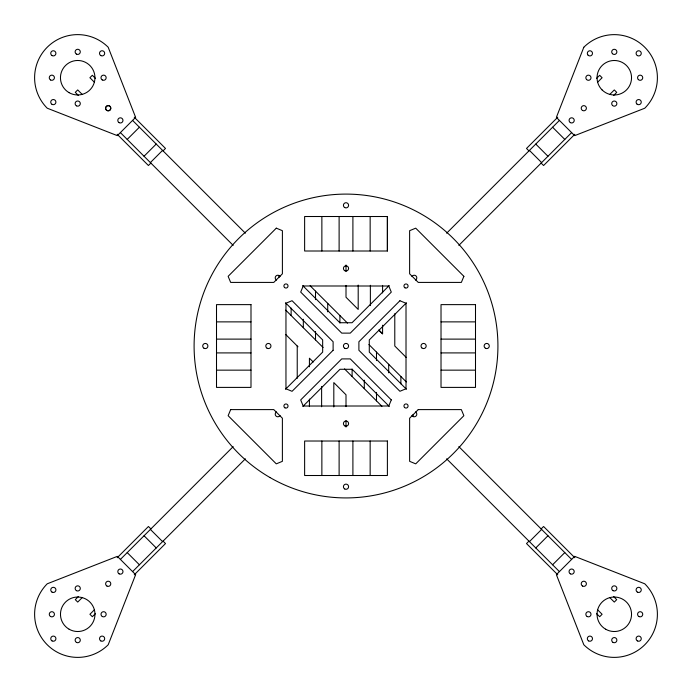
<?xml version="1.0" encoding="UTF-8"?>
<svg xmlns="http://www.w3.org/2000/svg" width="692" height="692" viewBox="0 0 692 692"><rect width="100%" height="100%" fill="white"/><g stroke="black" fill="none" stroke-linecap="round" stroke-linejoin="round"><path stroke-width="1.04" d="M387.39 251.006L387.39 216.518L304.627 216.51L304.627 251.006L387.39 251.006L387.39 216.51M127.207 139.412L139.403 127.224M144.04 156.245L156.228 144.048M150.372 162.577L162.568 150.389M150.865 163.07L148.425 165.509L117.182 134.265M163.053 150.873L165.492 148.443L134.248 117.199M78.334 596.599L75.281 599.644L77.72 602.083L82.296 597.516M117.199 557.735L148.443 526.491L150.882 528.93M285.485 389.293L322.671 352.107L322.662 339.91L285.485 302.767M389.224 285.536L352.046 322.732L339.85 322.732L302.698 285.554M557.752 117.207L526.508 148.451L528.947 150.891M596.616 78.343L599.661 75.298L602.101 77.738L597.525 82.313M120.399 559.413L233.178 446.625M446.643 233.195L559.421 120.408M94.484 609.704L89.917 614.28L92.356 616.719L95.401 613.666M132.587 571.601L245.375 458.822M458.839 245.383L571.618 132.605M609.721 94.501L614.288 89.934L616.728 92.365L613.683 95.418M134.265 574.801L165.509 543.557L163.07 541.127M406.472 302.767L369.286 339.91L369.286 352.107L406.472 389.293M574.818 134.283L543.575 165.526L541.135 163.087M302.811 406.463L339.971 369.286L352.159 369.286L389.337 406.481M528.947 541.127L526.508 543.557L557.752 574.801M541.135 528.93L543.575 526.491L574.818 557.735M529.432 541.611L541.628 529.423M535.772 547.952L547.96 535.755M552.597 564.776L564.793 552.588M216.51 321.875L250.997 321.875M441.02 321.875L475.499 321.875M216.51 339.115L250.997 339.115M441.02 339.115L475.499 339.115M216.51 352.911L250.997 352.911M441.02 352.911L475.499 352.911M216.51 370.151L250.997 370.151M441.02 370.151L475.499 370.151M382.581 333.812L378.766 330.006L382.589 333.821L382.581 325.205M552.597 127.233L564.793 139.429M535.772 144.066L547.96 156.262M529.432 150.406L541.628 162.594M406.221 357.444L394.786 346.009L394.786 313.684M310.085 285.727L347.514 323.138M368.897 344.512L406.316 381.923M95.384 78.334L92.339 75.281L89.899 77.72L94.475 82.296M613.683 596.599L616.728 599.644L614.288 602.083L609.721 597.516M132.579 120.399L245.375 233.195M458.839 446.625L571.618 559.413M82.279 94.484L77.712 89.917L75.272 92.356L78.317 95.401M120.382 132.587L233.178 245.383M446.643 458.822L559.421 571.601M597.525 609.704L602.101 614.28L599.661 616.719L596.616 613.666M285.701 310.111L323.121 347.522M344.512 368.897L381.932 406.308M285.796 334.582L297.993 346.778M313.234 362.011L309.428 358.205L309.428 366.812M150.389 529.423L162.585 541.611M144.057 535.755L156.245 547.952M127.224 552.588L139.412 564.776M413.089 414.465L413.089 416.61M400.884 376.491L400.884 383.913M388.688 364.303L388.688 372.78M382.581 285.415L382.581 292.941M376.491 352.107L376.491 360.593M376.491 392.39L376.491 400.876M370.376 285.286L370.376 305.605M370.151 216.518L370.151 251.006M370.151 441.02L370.151 475.508M364.303 380.202L364.303 388.679M358.197 285.061L358.205 309.445L346.009 297.249L346.009 285.415M352.903 216.518L352.903 251.006M352.903 441.02L352.903 475.508M352.107 369.07L352.107 376.491M346.009 264.984L346.009 271.437M346.009 406.611L346.009 394.777L333.812 382.589L333.812 406.965M346.009 420.589L346.009 427.05M339.91 315.535L339.91 322.956M339.115 216.518L339.115 251.006M339.115 441.02L339.115 475.508M327.714 303.347L327.714 311.824M321.867 216.518L321.867 251.006M321.867 441.02L321.867 475.508M321.616 386.439L321.616 406.758M315.517 291.159L315.517 299.636M315.517 331.442L315.517 339.919M309.428 399.076L309.428 406.611M303.33 319.246L303.33 327.731M297.231 346.017L297.231 378.342M291.133 308.113L291.133 315.535M278.937 275.425L278.937 277.57M276.506 280.061A2.586 2.586 0 0 1 275.97 275.996A2.586 2.586 0 0 1 280.044 276.532M415.511 411.956A2.586 2.586 0 0 1 416.048 416.022A2.586 2.586 0 0 1 411.974 415.485M280.044 415.494A2.586 2.586 0 0 1 275.978 416.022A2.586 2.586 0 0 1 276.515 411.956M411.974 276.532A2.586 2.586 0 0 1 416.048 275.996A2.586 2.586 0 0 1 415.511 280.061M135.641 574.654L108.203 644.762A43.112 43.112 0 0 1 47.238 644.762A43.112 43.112 0 0 1 47.238 583.797L117.346 556.359L135.641 574.654M583.814 47.255L556.377 117.363L574.663 135.649L644.771 108.22A43.112 43.112 0 0 0 644.771 47.255A43.112 43.112 0 0 0 583.814 47.255M230.661 409.603L228.135 415.702L276.29 463.856L282.388 461.33L282.388 418.219L273.772 409.603L230.661 409.603M303.217 285.986L300.691 292.085L341.736 333.12L350.273 333.12L391.3 292.111L388.774 286.012L303.217 285.986M391.291 399.898L388.774 405.996L303.208 406.031L300.683 399.933L341.736 358.897L350.273 358.897L391.291 399.898M463.882 276.324L461.356 282.414L418.253 282.414L409.621 273.798L409.621 230.687L415.719 228.161L463.882 276.324M135.623 117.346L117.337 135.641L47.229 108.203A43.112 43.112 0 0 1 47.229 47.238A43.112 43.112 0 0 1 108.186 47.238L135.623 117.346M276.298 228.161L228.135 276.324L230.661 282.414L273.772 282.414L282.397 273.798L282.397 230.687L276.298 228.161M333.112 350.273L292.059 391.317L285.96 388.792L285.96 303.226L292.059 300.7L333.112 341.744L333.112 350.273M399.915 300.743L358.897 341.744L358.897 350.273L399.915 391.283L406.014 388.757L406.014 303.269L399.915 300.743M418.245 409.603L409.621 418.219L409.621 461.33L415.719 463.856L463.874 415.702L461.348 409.603L418.245 409.603M574.663 556.359L556.377 574.654L583.814 644.762A43.112 43.112 0 0 0 644.771 644.762A43.112 43.112 0 0 0 644.771 583.797L574.663 556.359M250.997 304.627L216.51 304.627L216.51 387.399L250.997 387.399L250.997 304.627M475.499 304.627L441.02 304.627L441.02 387.399L475.499 387.399L475.499 304.627M387.39 441.02L304.627 441.02L304.627 475.508L387.39 475.508L387.39 441.02M344.711 348.249A2.586 2.586 0 0 0 348.595 346.009A2.586 2.586 0 0 0 344.711 343.768A2.586 2.586 0 0 0 344.711 348.249M204.01 348.258A2.586 2.586 0 0 0 207.894 346.017A2.586 2.586 0 0 0 204.01 343.777A2.586 2.586 0 0 0 204.01 348.258M485.421 348.249A2.586 2.586 0 0 0 489.296 346.009A2.586 2.586 0 0 0 485.421 343.768A2.586 2.586 0 0 0 485.421 348.249M344.711 207.548A2.586 2.586 0 0 0 348.595 205.308A2.586 2.586 0 0 0 344.711 203.067A2.586 2.586 0 0 0 344.711 207.548M344.711 488.95A2.586 2.586 0 0 0 348.595 486.71A2.586 2.586 0 0 0 344.711 484.469A2.586 2.586 0 0 0 344.711 488.95M637.384 640.904A2.586 2.586 0 0 0 641.268 638.664A2.586 2.586 0 0 0 637.384 636.424A2.586 2.586 0 0 0 637.384 640.904M52.047 640.904A2.586 2.586 0 0 0 55.922 638.664A2.586 2.586 0 0 0 52.047 636.424A2.586 2.586 0 0 0 52.047 640.904M52.03 55.576A2.586 2.586 0 0 0 55.905 53.336A2.586 2.586 0 0 0 52.03 51.096A2.586 2.586 0 0 0 52.03 55.576M637.384 55.594A2.586 2.586 0 0 0 641.268 53.353A2.586 2.586 0 0 0 637.384 51.113A2.586 2.586 0 0 0 637.384 55.594M106.914 586.038A2.586 2.586 0 0 0 110.789 583.797A2.586 2.586 0 0 0 106.914 581.557A2.586 2.586 0 0 0 106.914 586.038M119.102 573.841A2.586 2.586 0 0 0 122.986 571.601A2.586 2.586 0 0 0 119.102 569.36A2.586 2.586 0 0 0 119.102 573.841M76.431 590.657A2.586 2.586 0 0 0 80.307 588.416A2.586 2.586 0 0 0 76.431 586.176A2.586 2.586 0 0 0 76.431 590.657M102.295 616.52A2.586 2.586 0 0 0 106.17 614.28A2.586 2.586 0 0 0 102.295 612.039A2.586 2.586 0 0 0 102.295 616.52M76.431 642.384A2.586 2.586 0 0 0 80.307 640.143A2.586 2.586 0 0 0 76.431 637.903A2.586 2.586 0 0 0 76.431 642.384M50.568 616.52A2.586 2.586 0 0 0 54.443 614.28A2.586 2.586 0 0 0 50.568 612.039A2.586 2.586 0 0 0 50.568 616.52M100.816 640.904A2.586 2.586 0 0 0 104.691 638.664A2.586 2.586 0 0 0 100.816 636.424A2.586 2.586 0 0 0 100.816 640.904M52.047 592.136A2.586 2.586 0 0 0 55.922 589.895A2.586 2.586 0 0 0 52.047 587.655A2.586 2.586 0 0 0 52.047 592.136M69.105 629.21A17.239 17.239 0 0 0 94.968 614.28A17.239 17.239 0 0 0 69.105 599.341A17.239 17.239 0 0 0 69.105 629.21M582.517 586.038A2.586 2.586 0 0 0 586.401 583.797A2.586 2.586 0 0 0 582.517 581.557A2.586 2.586 0 0 0 582.517 586.038M570.329 573.841A2.586 2.586 0 0 0 574.204 571.601A2.586 2.586 0 0 0 570.329 569.36A2.586 2.586 0 0 0 570.329 573.841M587.136 616.52A2.586 2.586 0 0 0 591.011 614.28A2.586 2.586 0 0 0 587.136 612.039A2.586 2.586 0 0 0 587.136 616.52M613 590.657A2.586 2.586 0 0 0 616.875 588.416A2.586 2.586 0 0 0 613 586.176A2.586 2.586 0 0 0 613 590.657M638.863 616.52A2.586 2.586 0 0 0 642.747 614.28A2.586 2.586 0 0 0 638.863 612.039A2.586 2.586 0 0 0 638.863 616.52M613 642.384A2.586 2.586 0 0 0 616.875 640.143A2.586 2.586 0 0 0 613 637.903A2.586 2.586 0 0 0 613 642.384M637.384 592.136A2.586 2.586 0 0 0 641.268 589.895A2.586 2.586 0 0 0 637.384 587.655A2.586 2.586 0 0 0 637.384 592.136M588.615 640.904A2.586 2.586 0 0 0 592.49 638.664A2.586 2.586 0 0 0 588.615 636.424A2.586 2.586 0 0 0 588.615 640.904M605.673 629.21A17.239 17.239 0 0 0 631.537 614.28A17.239 17.239 0 0 0 605.673 599.341A17.239 17.239 0 0 0 605.673 629.21M582.517 110.46A2.586 2.586 0 0 0 586.401 108.22A2.586 2.586 0 0 0 582.517 105.98A2.586 2.586 0 0 0 582.517 110.46M570.355 122.622A2.586 2.586 0 0 0 574.239 120.382A2.586 2.586 0 0 0 570.355 118.142A2.586 2.586 0 0 0 570.355 122.622M612.463 105.426A2.586 2.586 0 0 0 616.788 104.267A2.586 2.586 0 0 0 613.622 101.101A2.586 2.586 0 0 0 612.463 105.426M586.6 79.563A2.586 2.586 0 0 0 590.925 78.404A2.586 2.586 0 0 0 587.759 75.238A2.586 2.586 0 0 0 586.6 79.563M612.463 53.699A2.586 2.586 0 0 0 616.788 52.54A2.586 2.586 0 0 0 613.622 49.374A2.586 2.586 0 0 0 612.463 53.699M638.327 79.563A2.586 2.586 0 0 0 642.652 78.404A2.586 2.586 0 0 0 639.486 75.238A2.586 2.586 0 0 0 638.327 79.563M588.079 55.178A2.586 2.586 0 0 0 592.404 54.019A2.586 2.586 0 0 0 589.238 50.853A2.586 2.586 0 0 0 588.079 55.178M636.848 103.947A2.586 2.586 0 0 0 641.173 102.788A2.586 2.586 0 0 0 638.007 99.622A2.586 2.586 0 0 0 636.848 103.947M602.101 89.934A17.239 17.239 0 0 0 630.948 82.201A17.239 17.239 0 0 0 609.834 61.078A17.239 17.239 0 0 0 602.101 89.934M106.897 110.443A2.586 2.586 0 0 0 110.772 108.203A2.586 2.586 0 0 0 106.897 105.963A2.586 2.586 0 0 0 106.897 110.443M119.085 122.64A2.586 2.586 0 0 0 122.968 120.399A2.586 2.586 0 0 0 119.085 118.159A2.586 2.586 0 0 0 119.085 122.64M102.278 79.961A2.586 2.586 0 0 0 106.161 77.72A2.586 2.586 0 0 0 102.278 75.48A2.586 2.586 0 0 0 102.278 79.961M76.414 105.824A2.586 2.586 0 0 0 80.298 103.584A2.586 2.586 0 0 0 76.414 101.343A2.586 2.586 0 0 0 76.414 105.824M50.551 79.961A2.586 2.586 0 0 0 54.426 77.72A2.586 2.586 0 0 0 50.551 75.48A2.586 2.586 0 0 0 50.551 79.961M76.414 54.097A2.586 2.586 0 0 0 80.298 51.857A2.586 2.586 0 0 0 76.414 49.616A2.586 2.586 0 0 0 76.414 54.097M52.03 104.345A2.586 2.586 0 0 0 55.905 102.105A2.586 2.586 0 0 0 52.03 99.864A2.586 2.586 0 0 0 52.03 104.345M100.798 55.576A2.586 2.586 0 0 0 104.682 53.336A2.586 2.586 0 0 0 100.798 51.096A2.586 2.586 0 0 0 100.798 55.576M69.088 92.659A17.239 17.239 0 0 0 94.951 77.72A17.239 17.239 0 0 0 69.088 62.79A17.239 17.239 0 0 0 69.088 92.659M106.914 110.46A2.586 2.586 0 0 0 110.789 108.22A2.586 2.586 0 0 0 106.914 105.98A2.586 2.586 0 0 0 106.914 110.46M270.053 477.567A151.911 151.911 0 0 0 497.92 346.009A151.911 151.911 0 0 0 270.053 214.451A151.911 151.911 0 0 0 270.053 477.567M404.976 287.811A2.067 2.067 0 0 0 408.081 286.021A2.067 2.067 0 0 0 404.976 284.23A2.067 2.067 0 0 0 404.976 287.811M284.498 287.448A2.067 2.067 0 0 0 287.958 286.514A2.067 2.067 0 0 0 285.424 283.988A2.067 2.067 0 0 0 284.498 287.448M284.931 407.822A2.067 2.067 0 0 0 288.036 406.031A2.067 2.067 0 0 0 284.931 404.24A2.067 2.067 0 0 0 284.931 407.822M404.552 407.458A2.067 2.067 0 0 0 408.012 406.533A2.067 2.067 0 0 0 405.477 403.998A2.067 2.067 0 0 0 404.552 407.458M267.086 348.249A2.586 2.586 0 0 0 270.961 346.009A2.586 2.586 0 0 0 267.086 343.768A2.586 2.586 0 0 0 267.086 348.249M344.711 425.839A2.586 2.586 0 0 0 348.595 423.599A2.586 2.586 0 0 0 344.711 421.359A2.586 2.586 0 0 0 344.711 425.839M421.774 347.834A2.586 2.586 0 0 0 426.099 346.675A2.586 2.586 0 0 0 422.933 343.509A2.586 2.586 0 0 0 421.774 347.834M344.711 270.65A2.586 2.586 0 0 0 348.595 268.418A2.586 2.586 0 0 0 344.711 266.178A2.586 2.586 0 0 0 344.711 270.65"/></g></svg>
